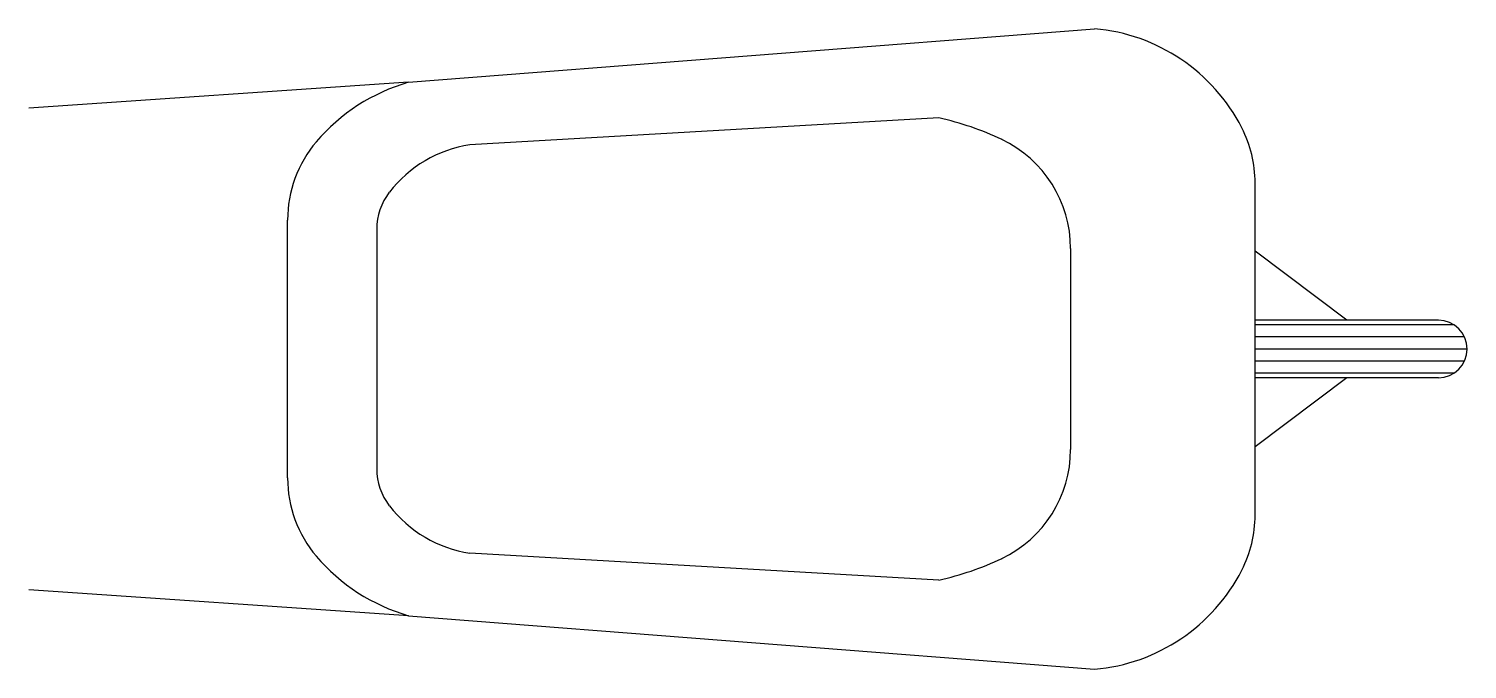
# Model space of a CAD drawing. Extents: x -0.36 to 0.83, y -0.27 to 0.27.
import ezdxf

# ---------------------------------------------------------------- set-up
doc = ezdxf.new("R2010")
doc.units = 0
doc.header["$LTSCALE"] = 0.375
doc.layers.get('0').update_dxf_attribs({"color": 155, "linetype": 'CONTINUOUS'})

msp = doc.modelspace()

# ---------------------------------------------------------------- linework, layer by layer
at = {"color": 0, "linetype": 'BYBLOCK'}
for p, q in [((-0.0427, 0.2211), (0.526, 0.2654)), ((-0.0427, 0.2211), (-0.3574, 0.1997)), ((0.397, 0.1915), (0.0083, 0.1693)), ((0.6591, -0.1377), (0.6591, 0.1377)), ((-0.1429, -0.1069), (-0.1429, 0.1069)), ((-0.069, 0.0993), (-0.069, -0.0993)), ((0.5062, 0.0833), (0.5062, -0.0833)), ((0.7351, 0.0238), (0.6591, 0.081)), ((0.8111, 0.0238), (0.6591, 0.0238)), ((0.8241, 0.02), (0.6591, 0.02)), ((0.8328, 0.01), (0.6591, 0.01)), ((0.835, 0), (0.6591, 0)), ((0.8328, -0.01), (0.6591, -0.01)), ((0.8241, -0.02), (0.6591, -0.02)), ((0.7351, -0.0238), (0.6591, -0.081)), ((0.8111, -0.0238), (0.6591, -0.0238)), ((0.397, -0.1915), (0.0083, -0.1693)), ((-0.0427, -0.2211), (-0.3574, -0.1997)), ((-0.0427, -0.2211), (0.526, -0.2654))]:
    msp.add_line(p, q, dxfattribs=at)
for centre, radius, start, end in [((0.5129, 0.1141), 0.1519, 27.1043, 85.0617), ((0.0013, 0.0691), 0.1582, 106.1587, 139.5744), ((0.3457, -0.0437), 0.2407, 64.4881, 77.693), ((0.5591, 0.1377), 0.1, 0, 27.1043), ((-0.0429, 0.1069), 0.1, 139.5744, 180), ((0.0242, 0.0659), 0.1046, 98.7838, 142.2773), ((0.4062, 0.0833), 0.1, 0, 64.4881), ((-0.019, 0.0993), 0.05, 142.2773, 180), ((0.8111, 0), 0.0238, 270, 90), ((0.4062, -0.0833), 0.1, 295.5119, 0), ((-0.0429, -0.1069), 0.1, 180, 220.4256), ((-0.019, -0.0993), 0.05, 180, 217.7227), ((0.0242, -0.0659), 0.1046, 217.7227, 261.2162), ((0.5591, -0.1377), 0.1, 332.8957, 0), ((0.0013, -0.0691), 0.1582, 220.4256, 253.8413), ((0.3457, 0.0437), 0.2407, 282.307, 295.5119), ((0.5129, -0.1141), 0.1519, 274.9383, 332.8957)]:
    msp.add_arc(centre, radius, start, end, dxfattribs=at)

doc.saveas('drawing.dxf')
